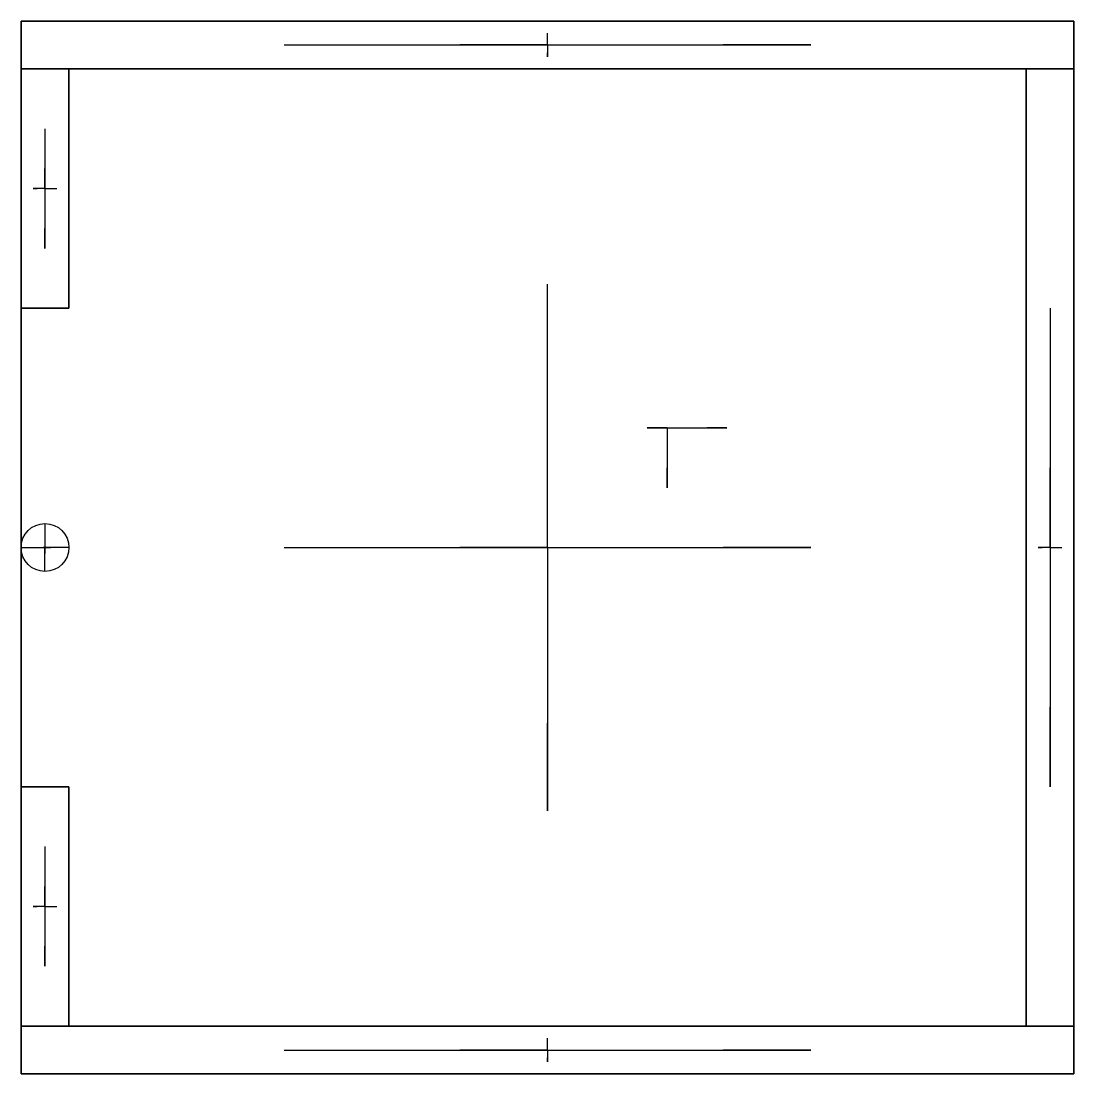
# Model space of a CAD drawing. Header units: millimetres. Extents: x -2.2 to 2.2, y -2.2 to 2.2.
import ezdxf

# ---------------------------------------------------------------- set-up
doc = ezdxf.new("R2010")
doc.units = ezdxf.units.MM

# ---------------------------------------------------------------- blocks, each defined once
blk = doc.blocks.new('box')
for p, q in [((0, 0), (0, 0.25)), ((-0.25, 0), (0, 0)), ((0, 0), (0, 0, -0.25))]:
    blk.add_line(p, q)
at = {"extrusion": (0, -1, 6.12323e-17)}
for points in [[(0, 0), (0, 0.25), (-0.0833, 0.1667), (0, 0.25), (0.0833, 0.1667)], [(0, 0), (0.25, 0), (0.1667, 0.0833), (0.25, 0), (0.1667, -0.0833)]]:
    blk.add_lwpolyline(points, dxfattribs=at)
at = {"extrusion": (-1, 1.83697e-16, 6.12323e-17)}
blk.add_lwpolyline([(0, 0), (0.25, 0), (0.1667, 0.0833), (0.25, 0), (0.1667, -0.0833)], dxfattribs=at)
for points in [[(0.5, 0.5, 0.5), (-0.5, 0.5, 0.5), (-0.5, 0.5, -0.5), (0.5, 0.5, -0.5)], [(-0.5, 0.5, 0.5), (-0.5, -0.5, 0.5), (0.5, -0.5, 0.5), (0.5, 0.5, 0.5)], [(-0.5, 0.5, 0.5), (-0.5, -0.5, 0.5), (-0.5, -0.5, -0.5), (-0.5, 0.5, -0.5)], [(0.5, 0.5, -0.5), (0.5, 0.5, 0.5), (0.5, -0.5, 0.5), (0.5, -0.5, -0.5)], [(0.5, -0.5, 0.5), (-0.5, -0.5, 0.5), (-0.5, -0.5, -0.5), (0.5, -0.5, -0.5)]]:
    blk.add_3dface(points)
at = {"color": 1}
blk.add_3dface([(-0.5, 0.5, -0.5), (0.5, 0.5, -0.5), (0.5, -0.5, -0.5), (-0.5, -0.5, -0.5)], dxfattribs=at)
blk = doc.blocks.new('cylinder')
for p, q in [((0, 1, -0.5), (0, 1, 0.5)), ((0, 0, -0.5), (0, 0, 0.5)), ((-1, 0, -0.5), (-1, 0, 0.5)), ((0, 0), (0, 0, -0.25)), ((1, 0, -0.5), (1, 0, 0.5)), ((0, -1, -0.5), (0, -1, 0.5))]:
    blk.add_line(p, q)
at = {"extrusion": (0, -1, 6.12323e-17), "elevation": 0}
for points in [[(0, 0), (0, 0.25), (-0.083, 0.167), (0, 0.25), (0.083, 0.167)], [(0, 0), (0.25, 0), (0.167, 0.083), (0.25, 0), (0.167, -0.083)]]:
    blk.add_lwpolyline(points, dxfattribs=at)
at = {"extrusion": (-1, 1.83697e-16, 6.12323e-17)}
blk.add_lwpolyline([(0, 0), (0.25, 0), (0.167, 0.083), (0.25, 0), (0.167, -0.083)], dxfattribs=at)
for centre in [(0, 0, -0.5), (0, 0, 0.5)]:
    blk.add_circle(centre, 1)
blk = doc.blocks.new('cone')
for p, q in [((0, 1, -0.5), (0, 0, 0.5)), ((0, 0, -0.5), (0, 0, 0.5)), ((-1, 0, -0.5), (0, 0, 0.5)), ((0, -1, -0.5), (0, 0, 0.5)), ((1, 0, -0.5), (0, 0, 0.5)), ((0, 0), (0, 0, -0.25))]:
    blk.add_line(p, q)
at = {"extrusion": (0, -1, 6.12323e-17)}
for points in [[(0, 0), (0, 0.25), (-0.083, 0.167), (0, 0.25), (0.083, 0.167)], [(0, 0), (0.25, 0), (0.167, 0.083), (0.25, 0), (0.167, -0.083)]]:
    blk.add_lwpolyline(points, dxfattribs=at)
at = {"extrusion": (-1, 1.83697e-16, 6.12323e-17)}
blk.add_lwpolyline([(0, 0), (0.25, 0), (0.167, 0.083), (0.25, 0), (0.167, -0.083)], dxfattribs=at)
blk.add_circle((0, 0, -0.5), 1)
blk = doc.blocks.new('sphere')
for p, q in [((0, 0, -0.5), (0, 0, 0.5)), ((0, 0), (0, 0, -0.25))]:
    blk.add_line(p, q)
at = {"extrusion": (0, -1, 6.12323e-17)}
for points in [[(0, 0), (0, 0.25), (-0.0833, 0.1667), (0, 0.25), (0.0833, 0.1667)], [(0, 0), (0.25, 0), (0.1667, 0.0833), (0.25, 0), (0.1667, -0.0833)]]:
    blk.add_lwpolyline(points, dxfattribs=at)
at = {"extrusion": (-1, 1.83697e-16, 6.12323e-17)}
blk.add_lwpolyline([(0, 0), (0.25, 0), (0.1667, 0.0833), (0.25, 0), (0.1667, -0.0833)], dxfattribs=at)

msp = doc.modelspace()

# ---------------------------------------------------------------- block references
for name, p, xscale, yscale, zscale in [('box', (0, 0, -0.1), 4.4, 4.4, 0.2), ('box', (0, 0, 3.1), 4.4, 4.4, 0.2), ('box', (0, 2.1, 1.5), 4.4, 0.2, 3), ('cylinder', (-2.1, 0, 1.35), 0.1, 0.1, 2.7), ('cone', (-2.1, 0, 2.85), 0.1, 0.1, 0.3), ('box', (0, -2.1, 1.5), 4.4, 0.2, 3)]:
    msp.add_blockref(name, p, dxfattribs=dict(xscale=xscale, yscale=yscale, zscale=zscale))
at = {"yscale": 0.2, "zscale": 3, "rotation": 270}
for p in [(-2.1, 1.5, 1.5), (-2.1, -1.5, 1.5)]:
    msp.add_blockref('box', p, dxfattribs=at)
at = {"xscale": 4, "yscale": 0.2, "zscale": 3, "rotation": 270}
msp.add_blockref('box', (2.1, 0, 1.5), dxfattribs=at)
msp.add_blockref('sphere', (0.5, 0.5, -0.5))

doc.saveas('drawing.dxf')
